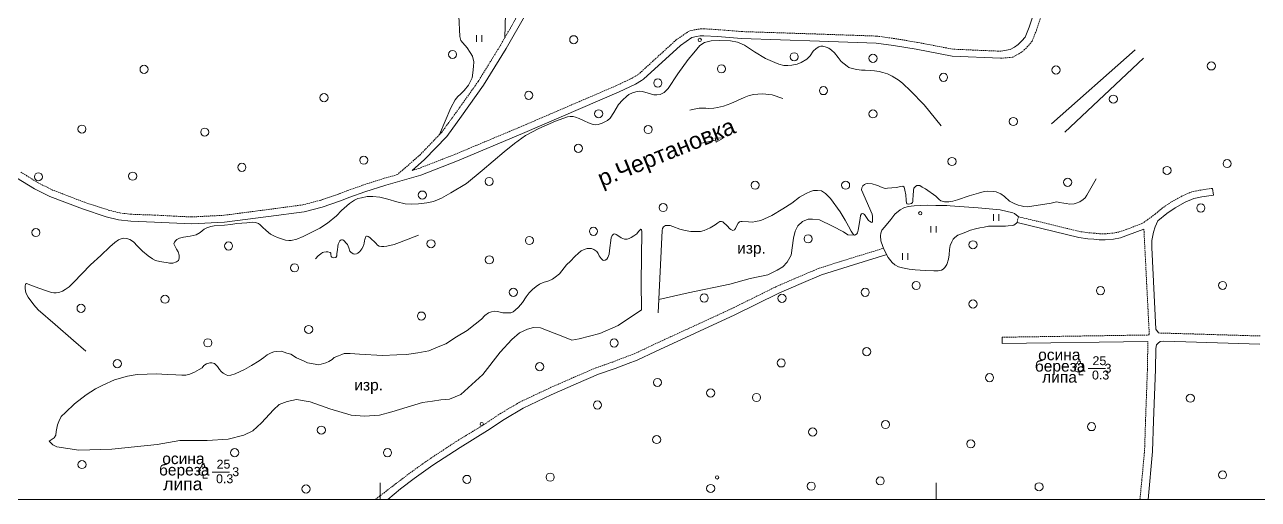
# Model space of a CAD drawing. Extents: x 1000 to 4000, y -5000 to -1000.
# Drawn here: x 3272.1 to 3715.9, y -4000 to -3829.1 of the extents above; entities that cross this region are included whole.
import ezdxf
from ezdxf.enums import TextEntityAlignment as Align

# ---------------------------------------------------------------- set-up
doc = ezdxf.new("R2010")
doc.units = 0
doc.header["$MEASUREMENT"] = 0
doc.linetypes.add('HIDDENX2', pattern=[0.75, 0.5, -0.25])
doc.layers.get('0').update_dxf_attribs({"linetype": 'CONTINUOUS'})
for name, color, linetype in [('1', 7, 'CONTINUOUS'), ('17', 7, 'CONTINUOUS'), ('24', 7, 'CONTINUOUS'), ('34', 7, 'CONTINUOUS'), ('36', 7, 'CONTINUOUS'), ('40', 7, 'CONTINUOUS'), ('42', 7, 'CONTINUOUS')]:
    doc.layers.add(name, color=color, linetype=linetype)
doc.styles.add('ARIAL', font='')
doc.styles.get('ARIAL').set_extended_font_data('Arial Cyr')

msp = doc.modelspace()

# ---------------------------------------------------------------- linework, layer by layer
at = {"color": 253, "linetype": 'Continuous', "lineweight": 0}
for p, q in [((3515.62, -3871.84), (3520.62, -3870.66)), ((3523.41, -3870.01), (3520.45, -3869.9)), ((3520.45, -3869.9), (3520.8, -3871.42)), ((3520.8, -3871.42), (3523.41, -3870.01)), ((3651.39, -3955.13), (3651.39, -3954.05)), ((3651.39, -3955.13), (3652.89, -3955.13)), ((3336.32, -3992.37), (3336.32, -3991.29)), ((3336.32, -3992.37), (3337.82, -3992.37))]:
    msp.add_line(p, q, dxfattribs=at)
for points in [[(3434.59, -3835.28), (3434.59, -3832.94)], [(3436.54, -3832.94), (3436.54, -3835.28)], [(3620.6, -3899.72), (3620.6, -3897.38)], [(3622.55, -3897.38), (3622.55, -3899.72)], [(3598.04, -3904.01), (3598.04, -3901.67)], [(3599.99, -3901.67), (3599.99, -3904.01)], [(3587.87, -3913.76), (3587.87, -3911.42)], [(3589.82, -3911.42), (3589.82, -3913.76)], [(3650.7, -3954.05), (3652.06, -3954.05)], [(3335.64, -3991.29), (3337, -3991.29)]]:
    msp.add_lwpolyline(points, dxfattribs=at)
for centre, radius in [((3469.61, -3834.57), 1.46), ((3514.95, -3834.65), 0.6), ((3426.03, -3839.87), 1.46), ((3548.91, -3840.71), 1.46), ((3577.24, -3841.25), 1.46), ((3698.97, -3844), 1.46), ((3315.06, -3845.24), 1.46), ((3522.74, -3845.04), 1.46), ((3602.63, -3848.09), 1.46), ((3643.08, -3845.48), 1.46), ((3499.85, -3850.16), 1.46), ((3559.43, -3852.88), 1.46), ((3379.8, -3855.42), 1.46), ((3453.43, -3854.59), 1.46), ((3663.7, -3855.94), 1.46), ((3478.58, -3861.21), 1.46), ((3577.24, -3861.27), 1.46), ((3627.74, -3864.01), 1.46), ((3292.71, -3866.74), 1.46), ((3336.89, -3867.82), 1.46), ((3496.38, -3866.9), 1.46), ((3471.29, -3873.66), 1.46), ((3394.09, -3877.94), 1.46), ((3605.67, -3878.4), 1.46), ((3704.62, -3879.15), 1.46), ((3277.06, -3883.89), 1.46), ((3310.95, -3883.67), 1.46), ((3350.25, -3880.51), 1.46), ((3683.03, -3881.61), 1.46), ((3439.19, -3885.57), 1.46), ((3534.85, -3886.94), 1.46), ((3567.4, -3886.94), 1.46), ((3647.28, -3885.89), 1.46), ((3415.14, -3890.48), 1.46), ((3501.78, -3894.97), 1.46), ((3695.18, -3895.12), 1.46), ((3594.24, -3897.03), 0.6), ((3276.15, -3903.98), 1.46), ((3476.7, -3903.53), 1.46), ((3553.92, -3906.23), 1.46), ((3345.45, -3908.81), 1.46), ((3418.28, -3908), 1.46), ((3453.67, -3906.84), 1.46), ((3613.22, -3908.36), 1.46), ((3439.27, -3913.8), 1.46), ((3369.19, -3916.66), 1.46), ((3592.81, -3923.04), 1.46), ((3703, -3923), 1.46), ((3322.61, -3927.98), 1.46), ((3447.89, -3925.47), 1.46), ((3516.52, -3927.51), 1.46), ((3544.51, -3927.64), 1.46), ((3574.46, -3925.47), 1.46), ((3659.09, -3924.87), 1.46), ((3292.4, -3931.23), 1.46), ((3613.24, -3929.7), 1.46), ((3414.82, -3934.03), 1.46), ((3374.27, -3938.85), 1.46), ((3337.99, -3943.67), 1.46), ((3484.13, -3943.74), 1.46), ((3575, -3946.84), 1.46), ((3305.45, -3951.16), 1.46), ((3457.36, -3952.25), 1.46), ((3544.24, -3950.9), 1.46), ((3499.72, -3957.93), 1.46), ((3619.18, -3956.22), 1.46), ((3518.88, -3961.72), 1.46), ((3535.34, -3963.34), 1.46), ((3691.4, -3963.6), 1.46), ((3478.14, -3966.05), 1.46), ((3378.83, -3975.08), 1.46), ((3436.5, -3972.91), 0.6), ((3555.57, -3975.78), 1.46), ((3581.75, -3973.08), 1.46), ((3655.87, -3973.82), 1.46), ((3499.45, -3978.49), 1.46), ((3612.43, -3980.04), 1.46), ((3347.67, -3983.21), 1.46), ((3402.62, -3983.21), 1.46), ((3292.72, -3987.49), 1.46), ((3431.19, -3992.82), 1.46), ((3461.14, -3992.01), 1.46), ((3521.16, -3992.08), 0.6), ((3579.86, -3993.37), 1.46), ((3703, -3991.21), 1.46), ((3373.32, -3996.27), 1.46), ((3518.88, -3996.07), 1.46), ((3555.03, -3995.26), 1.46), ((3636.99, -3995.47), 1.46)]:
    msp.add_circle(centre, radius, dxfattribs=at)
for centre, radius, start, end in [((3650.71, -3953.17), 0.879, 108.3532, 269.3875), ((3650.95, -3951.79), 0.754, 88.1329, 226.6634), ((3651.39, -3950.68), 0.545, 90, 220.5003), ((3651.39, -3950.68), 0.545, 319.4997, 90), ((3651.83, -3951.79), 0.754, 313.3366, 91.8671), ((3652.07, -3953.17), 0.879, 269.6098, 71.6468), ((3335.89, -3989.03), 0.754, 88.1329, 226.6634), ((3336.32, -3987.92), 0.545, 90, 220.5003), ((3336.32, -3987.92), 0.545, 319.4997, 90), ((3336.76, -3989.03), 0.754, 313.3366, 91.8671), ((3335.64, -3990.41), 0.879, 108.3532, 269.3875), ((3337.01, -3990.41), 0.879, 269.6098, 71.6468)]:
    msp.add_arc(centre, radius, start, end, dxfattribs=at)
at = {"layer": '1', "color": 253, "linetype": 'Continuous', "lineweight": 0}
for p, q in [((3400, -4000), (3400, -3994.02)), ((3600, -4000), (3600, -3994.02)), ((3000, -4000), (4000, -4000))]:
    msp.add_line(p, q, dxfattribs=at)
at = {"layer": '24', "color": 253, "linetype": 'HIDDENX2', "lineweight": 0}
for p, q in [((3450.3, -3824.28), (3444.88, -3833.76)), ((3639.11, -3822.11), (3636.08, -3831.1)), ((3444.88, -3833.76), (3443.29, -3836.53)), ((3511.1, -3831.45), (3506.48, -3834.62)), ((3513.31, -3830.95), (3511.1, -3831.45)), ((3514.78, -3830.72), (3513.31, -3830.95)), ((3516.38, -3830.62), (3514.78, -3830.72)), ((3521.54, -3830.95), (3516.38, -3830.62)), ((3530.05, -3831.64), (3521.54, -3830.95)), ((3558.15, -3832.55), (3530.05, -3831.64)), ((3578.56, -3833.26), (3558.15, -3832.55)), ((3584.97, -3834.14), (3578.56, -3833.26)), ((3636.08, -3831.1), (3634.46, -3835.12)), ((3443.29, -3836.53), (3435.24, -3849.6)), ((3506.48, -3834.62), (3493.1, -3846.82)), ((3593.25, -3835.52), (3584.97, -3834.14)), ((3605.97, -3837.97), (3593.25, -3835.52)), ((3623.21, -3838.71), (3605.97, -3837.97)), ((3632.96, -3836.94), (3631.36, -3838.55)), ((3634.46, -3835.12), (3632.96, -3836.94)), ((3627.52, -3840.88), (3623.1, -3841.22)), ((3629.66, -3839.69), (3627.52, -3840.88)), ((3631.36, -3838.55), (3629.66, -3839.69)), ((3492.61, -3847.15), (3490.65, -3848.37)), ((3493.1, -3846.82), (3492.61, -3847.15)), ((3435.24, -3849.6), (3427.29, -3860.77)), ((3484.95, -3851.09), (3450.26, -3866.02)), ((3490.65, -3848.37), (3484.95, -3851.09)), ((3427.29, -3860.77), (3422.15, -3867.82)), ((3421.33, -3868.68), (3414.33, -3876)), ((3422.15, -3867.82), (3421.33, -3868.68)), ((3450.26, -3866.02), (3426.89, -3875.82)), ((3414.33, -3876), (3406.22, -3883.09)), ((3426.89, -3875.82), (3413.86, -3880.92)), ((3276.85, -3886.01), (3270.62, -3882.14)), ((3413.86, -3880.92), (3411.52, -3881.58)), ((3282.16, -3888.67), (3276.85, -3886.01)), ((3393.63, -3886.97), (3388.22, -3888.87)), ((3401.29, -3884.49), (3393.63, -3886.97)), ((3406.22, -3883.09), (3401.29, -3884.49)), ((3293.72, -3893.09), (3282.16, -3888.67)), ((3384.86, -3890.18), (3378.35, -3892.41)), ((3388.22, -3888.87), (3384.86, -3890.18)), ((3688.39, -3890.83), (3684.61, -3892.91)), ((3691.95, -3889.3), (3688.39, -3890.83)), ((3695.15, -3888.66), (3691.95, -3889.3)), ((3699.36, -3888.07), (3695.15, -3888.66)), ((3302.13, -3895.84), (3293.72, -3893.09)), ((3306.32, -3896.92), (3302.13, -3895.84)), ((3359.48, -3895.7), (3343.8, -3897.75)), ((3372.15, -3894.01), (3359.48, -3895.7)), ((3378.35, -3892.41), (3372.15, -3894.01)), ((3681.43, -3895.12), (3678.79, -3897.3)), ((3684.61, -3892.91), (3681.43, -3895.12)), ((3310.49, -3897.4), (3306.32, -3896.92)), ((3318.91, -3897.69), (3310.49, -3897.4)), ((3332.08, -3898.37), (3318.91, -3897.69)), ((3343.8, -3897.75), (3332.08, -3898.37)), ((3629.55, -3898.27), (3629.06, -3900.37)), ((3651.74, -3903.63), (3629.55, -3898.27)), ((3629.55, -3898.27), (3629.55, -3898.27)), ((3676.28, -3899.19), (3673.94, -3900.75)), ((3678.79, -3897.3), (3676.28, -3899.19)), ((3654.71, -3904.05), (3651.74, -3903.63)), ((3656.94, -3904.21), (3654.71, -3904.05)), ((3658.74, -3904.43), (3656.94, -3904.21)), ((3660.66, -3904.43), (3658.74, -3904.43)), ((3663.49, -3904.19), (3660.66, -3904.43)), ((3665.74, -3903.79), (3663.49, -3904.19)), ((3668.45, -3902.82), (3665.74, -3903.79)), ((3673.94, -3900.75), (3668.45, -3902.82)), ((3674.7, -3902.77), (3676.64, -3940.84)), ((3557.85, -3916.83), (3569.45, -3913.18)), ((3569.45, -3913.18), (3581.05, -3909.62)), ((3550.38, -3919.98), (3557.85, -3916.83)), ((3542.32, -3923.49), (3550.38, -3919.98)), ((3526.46, -3931.35), (3542.32, -3923.49)), ((3498, -3944.47), (3526.46, -3931.35)), ((3679.99, -3940.12), (3689.85, -3940.4)), ((3689.85, -3940.4), (3716.5, -3941.2)), ((3491.4, -3947.64), (3498, -3944.47)), ((3623.71, -3941.65), (3676.64, -3940.84)), ((3675.97, -3953.18), (3676.12, -3943.15)), ((3483.64, -3950.57), (3488.27, -3948.77)), ((3488.27, -3948.77), (3491.4, -3947.64)), ((3469.48, -3956.15), (3477.67, -3952.65)), ((3477.67, -3952.65), (3483.64, -3950.57)), ((3675.28, -3971.69), (3675.97, -3953.18)), ((3460.41, -3960.17), (3469.48, -3956.15)), ((3450.23, -3965), (3460.41, -3960.17)), ((3443.24, -3969.1), (3450.23, -3965)), ((3437.29, -3973.11), (3443.24, -3969.1)), ((3427.37, -3979.16), (3437.29, -3973.11)), ((3674.94, -3982.55), (3675.28, -3971.69)), ((3417.5, -3985.66), (3427.37, -3979.16)), ((3673.29, -4000), (3674.94, -3982.55)), ((3410.73, -3990.49), (3417.5, -3985.66)), ((3398.27, -4000), (3410.73, -3990.49))]:
    msp.add_line(p, q, dxfattribs=at)
at = {"layer": '24', "color": 253, "linetype": 'Continuous', "lineweight": 0}
for p, q in [((3636.28, -3821.47), (3633.38, -3830.1)), ((3452.4, -3825.34), (3445.31, -3837.74)), ((3512.12, -3833.8), (3508.05, -3836.59)), ((3513.78, -3833.43), (3512.12, -3833.8)), ((3515.06, -3833.22), (3513.78, -3833.43)), ((3516.37, -3833.14), (3515.06, -3833.22)), ((3521.36, -3833.46), (3516.37, -3833.14)), ((3529.91, -3834.15), (3521.36, -3833.46)), ((3631.95, -3833.62), (3630.82, -3835)), ((3633.38, -3830.1), (3631.95, -3833.62)), ((3445.31, -3837.74), (3437.21, -3850.9)), ((3508.05, -3836.59), (3494.66, -3848.8)), ((3558.06, -3835.07), (3529.91, -3834.15)), ((3578.35, -3835.77), (3558.06, -3835.07)), ((3584.6, -3836.63), (3578.35, -3835.77)), ((3592.81, -3838), (3584.6, -3836.63)), ((3605.68, -3840.47), (3592.81, -3838)), ((3626.61, -3838.09), (3623.21, -3838.71)), ((3628.15, -3837.23), (3626.61, -3838.09)), ((3629.52, -3836.32), (3628.15, -3837.23)), ((3630.82, -3835), (3629.52, -3836.32)), ((3623.1, -3841.22), (3605.68, -3840.47)), ((3437.21, -3850.9), (3429.2, -3862.14)), ((3491.86, -3850.58), (3485.99, -3853.38)), ((3493.97, -3849.26), (3491.86, -3850.58)), ((3494.66, -3848.8), (3493.97, -3849.26)), ((3485.99, -3853.38), (3451.24, -3868.34)), ((3429.2, -3862.14), (3423.96, -3869.34)), ((3423.96, -3869.34), (3415.95, -3877.71)), ((3451.24, -3868.34), (3427.83, -3878.16)), ((3415.95, -3877.71), (3411.52, -3881.58)), ((3427.83, -3878.16), (3414.66, -3883.3)), ((3275.62, -3888.2), (3269.19, -3884.22)), ((3402.02, -3886.9), (3394.44, -3889.36)), ((3414.66, -3883.3), (3402.02, -3886.9)), ((3281.15, -3890.98), (3275.62, -3888.2)), ((3292.88, -3895.46), (3281.15, -3890.98)), ((3389.09, -3891.23), (3385.73, -3892.55)), ((3394.44, -3889.36), (3389.09, -3891.23)), ((3695.57, -3891.13), (3692.7, -3891.7)), ((3699.71, -3890.55), (3695.57, -3891.13)), ((3699.36, -3888.07), (3699.71, -3890.55)), ((3301.42, -3898.26), (3292.88, -3895.46)), ((3379.07, -3894.82), (3372.63, -3896.48)), ((3385.73, -3892.55), (3379.07, -3894.82)), ((3685.93, -3895.05), (3682.95, -3897.12)), ((3689.49, -3893.09), (3685.93, -3895.05)), ((3692.7, -3891.7), (3689.49, -3893.09)), ((3305.86, -3899.4), (3301.42, -3898.26)), ((3310.3, -3899.91), (3305.86, -3899.4)), ((3318.8, -3900.2), (3310.3, -3899.91)), ((3332.08, -3900.89), (3318.8, -3900.2)), ((3344.03, -3900.26), (3332.08, -3900.89)), ((3359.81, -3898.2), (3344.03, -3900.26)), ((3372.63, -3896.48), (3359.81, -3898.2)), ((3651.34, -3905.75), (3629.06, -3900.37)), ((3679.73, -3899.77), (3678.81, -3901.95)), ((3682.95, -3897.12), (3679.73, -3899.77)), ((3669.19, -3904.85), (3666.29, -3905.88)), ((3674.7, -3902.77), (3669.19, -3904.85)), ((3678.12, -3903.8), (3677.55, -3906.79)), ((3678.81, -3901.95), (3678.12, -3903.8)), ((3654.56, -3906.2), (3651.34, -3905.75)), ((3656.74, -3906.4), (3654.56, -3906.2)), ((3658.56, -3906.59), (3656.74, -3906.4)), ((3660.75, -3906.59), (3658.56, -3906.59)), ((3663.78, -3906.33), (3660.75, -3906.59)), ((3666.29, -3905.88), (3663.78, -3906.33)), ((3677.55, -3906.79), (3677.55, -3909.33)), ((3677.55, -3909.33), (3679.04, -3938.7)), ((3570.19, -3915.57), (3582.18, -3911.89)), ((3582.17, -3911.88), (3581.05, -3909.62)), ((3582.18, -3911.89), (3582.17, -3911.88)), ((3558.71, -3919.18), (3570.19, -3915.57)), ((3543.37, -3925.76), (3551.37, -3922.28)), ((3551.37, -3922.28), (3558.71, -3919.18)), ((3527.54, -3933.6), (3543.37, -3925.76)), ((3499.07, -3946.73), (3527.54, -3933.6)), ((3679.04, -3938.7), (3679.99, -3940.12)), ((3623.71, -3941.65), (3623.75, -3943.96)), ((3623.75, -3943.96), (3676.12, -3943.15)), ((3678.97, -3945.7), (3679.2, -3944.44)), ((3679.2, -3944.44), (3679.78, -3943.75)), ((3679.78, -3943.75), (3680.58, -3943.17)), ((3680.58, -3943.17), (3681.61, -3943.06)), ((3681.61, -3943.06), (3689.76, -3943.29)), ((3689.76, -3943.29), (3716.39, -3944.09)), ((3492.37, -3949.95), (3499.07, -3946.73)), ((3678.86, -3953.26), (3678.97, -3945.7)), ((3478.57, -3954.98), (3484.5, -3952.92)), ((3484.5, -3952.92), (3489.14, -3951.11)), ((3489.14, -3951.11), (3492.37, -3949.95)), ((3678.17, -3971.79), (3678.86, -3953.26)), ((3470.48, -3958.45), (3478.57, -3954.98)), ((3451.4, -3967.22), (3461.46, -3962.44)), ((3461.46, -3962.44), (3470.48, -3958.45)), ((3438.64, -3975.21), (3444.57, -3971.22)), ((3444.57, -3971.22), (3451.4, -3967.22)), ((3428.71, -3981.28), (3438.64, -3975.21)), ((3677.82, -3982.73), (3678.17, -3971.79)), ((3418.92, -3987.73), (3428.71, -3981.28)), ((3676.2, -4000), (3677.82, -3982.73)), ((3412.21, -3992.5), (3418.92, -3987.73)), ((3407.31, -3996.24), (3412.21, -3992.5)), ((3402.71, -4000), (3407.31, -3996.24))]:
    msp.add_line(p, q, dxfattribs=at)
at = {"layer": '36', "color": 253, "linetype": 'Continuous', "lineweight": 0}
for p, q in [((3512.85, -3839.26), (3514.98, -3836.66)), ((3514.98, -3836.66), (3516.66, -3835.6)), ((3516.66, -3835.6), (3519, -3834.95)), ((3519, -3834.95), (3522.11, -3834.84)), ((3522.11, -3834.84), (3526.03, -3834.95)), ((3526.03, -3834.95), (3528.47, -3835.39)), ((3528.47, -3835.39), (3530.98, -3836.58)), ((3530.98, -3836.58), (3534.59, -3838.92)), ((3555.78, -3838.74), (3556.86, -3837.72)), ((3556.86, -3837.72), (3557.78, -3837.08)), ((3557.78, -3837.08), (3558.47, -3836.91)), ((3558.47, -3836.91), (3559.16, -3836.91)), ((3559.16, -3836.91), (3560.43, -3837.2)), ((3560.43, -3837.2), (3561.42, -3837.6)), ((3561.42, -3837.6), (3562.34, -3838.3)), ((3562.34, -3838.3), (3563.44, -3839.34)), ((3641.52, -3864.84), (3671.56, -3838.2)), ((3507.07, -3846.79), (3510.77, -3841.64)), ((3510.77, -3841.64), (3512.85, -3839.26)), ((3534.59, -3838.92), (3538.63, -3841.29)), ((3538.63, -3841.29), (3541.92, -3842.74)), ((3541.92, -3842.74), (3543.42, -3843.32)), ((3551.39, -3842.8), (3553.41, -3841.58)), ((3553.41, -3841.58), (3554.62, -3840.37)), ((3554.62, -3840.37), (3555.78, -3838.74)), ((3563.44, -3839.34), (3564.71, -3840.96)), ((3564.71, -3840.96), (3565.85, -3842.39)), ((3565.85, -3842.39), (3566.83, -3843.26)), ((3674.51, -3841.16), (3646.2, -3867.79)), ((3503.55, -3852.18), (3507.07, -3846.79)), ((3543.42, -3843.32), (3545.21, -3843.84)), ((3545.21, -3843.84), (3546.66, -3843.9)), ((3546.66, -3843.9), (3548.04, -3843.73)), ((3548.04, -3843.73), (3550, -3843.38)), ((3550, -3843.38), (3551.39, -3842.8)), ((3566.83, -3843.26), (3567.98, -3844.07)), ((3567.98, -3844.07), (3568.62, -3844.53)), ((3568.62, -3844.53), (3569.77, -3844.88)), ((3569.77, -3844.88), (3571.39, -3845.23)), ((3571.39, -3845.23), (3573.06, -3845.52)), ((3573.06, -3845.52), (3574.45, -3845.52)), ((3574.45, -3845.52), (3576.53, -3845.63)), ((3576.53, -3845.63), (3577.8, -3845.75)), ((3577.8, -3845.75), (3579.53, -3846.04)), ((3579.53, -3846.04), (3580.74, -3846.33)), ((3580.74, -3846.33), (3582.42, -3846.79)), ((3582.42, -3846.79), (3584.15, -3847.72)), ((3584.15, -3847.72), (3586.69, -3849.22)), ((3586.69, -3849.22), (3587.94, -3850.31)), ((3587.94, -3850.31), (3590.71, -3852.92)), ((3487.12, -3856.38), (3488.68, -3854.87)), ((3488.68, -3854.87), (3489.48, -3854.29)), ((3489.48, -3854.29), (3490.75, -3853.71)), ((3490.75, -3853.71), (3491.91, -3853.36)), ((3491.91, -3853.36), (3493.18, -3853.13)), ((3493.18, -3853.13), (3494.39, -3853.25)), ((3494.39, -3853.25), (3496.36, -3853.77)), ((3496.36, -3853.77), (3498.38, -3854.35)), ((3498.38, -3854.35), (3499.47, -3854.41)), ((3499.47, -3854.41), (3500.74, -3854.29)), ((3500.74, -3854.29), (3502.19, -3853.54)), ((3502.19, -3853.54), (3503.55, -3852.18)), ((3526.12, -3857.52), (3530.97, -3855.32)), ((3530.97, -3855.32), (3532.7, -3854.63)), ((3532.7, -3854.63), (3534.38, -3854.28)), ((3534.38, -3854.28), (3535.82, -3854.16)), ((3535.82, -3854.16), (3537.49, -3853.99)), ((3537.49, -3853.99), (3541.02, -3854.45)), ((3541.02, -3854.45), (3544.77, -3855.78)), ((3590.71, -3852.92), (3595.62, -3857.95)), ((3484.06, -3860.78), (3485.73, -3857.88)), ((3485.73, -3857.88), (3487.12, -3856.38)), ((3511.39, -3859.9), (3513.99, -3859.38)), ((3513.99, -3859.38), (3514.74, -3859.26)), ((3514.74, -3859.26), (3516.13, -3859.26)), ((3516.13, -3859.26), (3517.11, -3859.26)), ((3517.11, -3859.26), (3517.92, -3859.32)), ((3517.92, -3859.32), (3520, -3859.26)), ((3520, -3859.26), (3521.27, -3858.91)), ((3521.27, -3858.91), (3523.46, -3858.45)), ((3523.46, -3858.45), (3526.12, -3857.52)), ((3595.62, -3857.95), (3601.82, -3865.59)), ((3457.07, -3866.55), (3463.02, -3863.89)), ((3463.02, -3863.89), (3467.41, -3862.38)), ((3467.41, -3862.38), (3468.28, -3862.15)), ((3468.28, -3862.15), (3469.37, -3862.21)), ((3469.37, -3862.21), (3469.37, -3862.21)), ((3469.37, -3862.21), (3470.3, -3862.44)), ((3470.3, -3862.44), (3471.53, -3862.98)), ((3471.53, -3862.98), (3473.38, -3863.79)), ((3473.38, -3863.79), (3474.93, -3864.49)), ((3474.93, -3864.49), (3476.55, -3865.06)), ((3478.34, -3865.12), (3479.84, -3864.66)), ((3479.84, -3864.66), (3481.75, -3863.67)), ((3481.75, -3863.67), (3482.67, -3862.8)), ((3482.67, -3862.8), (3484.06, -3860.78)), ((3448.36, -3871.94), (3452.28, -3869.04)), ((3452.28, -3869.04), (3457.07, -3866.55)), ((3476.55, -3865.06), (3477.47, -3865.18)), ((3477.47, -3865.18), (3478.34, -3865.12)), ((3444.61, -3874.94), (3448.36, -3871.94)), ((3436.7, -3881.66), (3444.61, -3874.94)), ((3431.04, -3886.29), (3436.7, -3881.66)), ((3425.38, -3889.71), (3431.04, -3886.29)), ((3574.19, -3886.68), (3573.56, -3887.2)), ((3574.71, -3886.39), (3574.19, -3886.68)), ((3575.35, -3886.34), (3574.71, -3886.39)), ((3576.96, -3886.45), (3575.35, -3886.34)), ((3578.52, -3886.86), (3576.96, -3886.45)), ((3579.27, -3887.14), (3578.52, -3886.86)), ((3579.96, -3887.55), (3579.27, -3887.14)), ((3593.05, -3887.04), (3592.53, -3887.44)), ((3594.08, -3887.09), (3593.05, -3887.04)), ((3594.89, -3887.61), (3594.08, -3887.09)), ((3657.57, -3884.65), (3654.23, -3890.55)), ((3392.01, -3891.73), (3393.22, -3891.44)), ((3393.22, -3891.44), (3395.36, -3891.03)), ((3395.36, -3891.03), (3397.38, -3891.03)), ((3397.38, -3891.03), (3399.86, -3891.27)), ((3399.86, -3891.27), (3402.8, -3891.9)), ((3419.14, -3892.77), (3422.03, -3891.55)), ((3422.03, -3891.55), (3425.38, -3889.71)), ((3550.79, -3891.26), (3548.08, -3893.4)), ((3553.16, -3889.87), (3550.79, -3891.26)), ((3554.77, -3889.24), (3553.16, -3889.87)), ((3555.81, -3888.89), (3554.77, -3889.24)), ((3557.25, -3888.83), (3555.81, -3888.89)), ((3558.75, -3889.01), (3557.25, -3888.83)), ((3560.19, -3889.87), (3558.75, -3889.01)), ((3561.92, -3891.72), (3560.19, -3889.87)), ((3573.27, -3887.84), (3573.15, -3888.59)), ((3573.15, -3888.59), (3573.61, -3889.69)), ((3573.56, -3887.2), (3573.27, -3887.84)), ((3573.61, -3889.69), (3576.5, -3896.29)), ((3581.69, -3888.07), (3579.96, -3887.55)), ((3582.44, -3887.95), (3581.69, -3888.07)), ((3584, -3887.9), (3582.44, -3887.95)), ((3585.67, -3887.78), (3584, -3887.9)), ((3587.17, -3887.43), (3585.67, -3887.78)), ((3587.97, -3887.33), (3587.17, -3887.43)), ((3588.49, -3887.67), (3587.97, -3887.33)), ((3588.66, -3888.72), (3588.49, -3887.67)), ((3589.01, -3890.39), (3588.66, -3888.72)), ((3589.18, -3892.36), (3589.01, -3890.39)), ((3591.72, -3890.62), (3591.6, -3892.13)), ((3591.78, -3888.89), (3591.72, -3890.62)), ((3591.89, -3888.02), (3591.78, -3888.89)), ((3592.53, -3887.44), (3591.89, -3888.02)), ((3596.16, -3888.25), (3594.89, -3887.61)), ((3599.8, -3890.86), (3596.16, -3888.25)), ((3600.55, -3891.55), (3599.8, -3890.86)), ((3601.01, -3892.13), (3600.55, -3891.55)), ((3611.87, -3890.79), (3607.6, -3892.24)), ((3615.16, -3889.75), (3611.87, -3890.79)), ((3617.29, -3889.23), (3615.16, -3889.75)), ((3618.62, -3889.12), (3617.29, -3889.23)), ((3620.64, -3889.17), (3618.62, -3889.12)), ((3621.56, -3889.29), (3620.64, -3889.17)), ((3623.23, -3890.04), (3621.56, -3889.29)), ((3624.5, -3891.03), (3623.23, -3890.04)), ((3626.41, -3892.7), (3624.5, -3891.03)), ((3653.54, -3891.48), (3652.84, -3892.12)), ((3654.23, -3890.55), (3653.54, -3891.48)), ((3384.23, -3897.95), (3386.12, -3896.01)), ((3386.12, -3896.01), (3389.01, -3893.47)), ((3389.01, -3893.47), (3390.74, -3892.37)), ((3390.74, -3892.37), (3392.01, -3891.73)), ((3402.8, -3891.9), (3405.98, -3892.95)), ((3405.98, -3892.95), (3408.98, -3893.58)), ((3408.98, -3893.58), (3411.23, -3893.81)), ((3411.23, -3893.81), (3413.78, -3893.64)), ((3413.78, -3893.64), (3416.72, -3893.29)), ((3416.72, -3893.29), (3419.14, -3892.77)), ((3544.85, -3895.49), (3540.84, -3897.84)), ((3548.08, -3893.4), (3544.85, -3895.49)), ((3565.44, -3896.47), (3561.92, -3891.72)), ((3589.35, -3893.34), (3589.18, -3892.36)), ((3589.47, -3893.58), (3589.35, -3893.34)), ((3589.64, -3893.69), (3589.47, -3893.58)), ((3590.05, -3893.81), (3589.64, -3893.69)), ((3590.68, -3893.63), (3590.05, -3893.81)), ((3591.08, -3893.46), (3590.68, -3893.63)), ((3591.43, -3893.17), (3591.08, -3893.46)), ((3591.08, -3893.46), (3591.08, -3893.46)), ((3591.55, -3892.76), (3591.43, -3893.17)), ((3591.6, -3892.13), (3591.55, -3892.76)), ((3601.64, -3892.59), (3601.01, -3892.13)), ((3603.03, -3892.88), (3601.64, -3892.59)), ((3604.58, -3892.94), (3603.03, -3892.88)), ((3605.93, -3892.7), (3604.58, -3892.94)), ((3607.6, -3892.24), (3605.93, -3892.7)), ((3628.02, -3893.51), (3626.41, -3892.7)), ((3629.46, -3894.09), (3628.02, -3893.51)), ((3630.5, -3894.38), (3629.46, -3894.09)), ((3631.48, -3894.61), (3630.5, -3894.38)), ((3632.98, -3894.67), (3631.48, -3894.61)), ((3634.43, -3894.5), (3632.98, -3894.67)), ((3641.35, -3893.34), (3634.43, -3894.5)), ((3642.73, -3892.99), (3641.35, -3893.34)), ((3643.42, -3892.93), (3642.73, -3892.99)), ((3644.31, -3893.1), (3643.42, -3892.93)), ((3645.86, -3893.39), (3644.31, -3893.1)), ((3646.79, -3893.56), (3645.86, -3893.39)), ((3648.11, -3893.74), (3646.79, -3893.56)), ((3649.61, -3893.68), (3648.11, -3893.74)), ((3650.36, -3893.45), (3649.61, -3893.68)), ((3651.63, -3892.93), (3650.36, -3893.45)), ((3652.84, -3892.12), (3651.63, -3892.93)), ((3348.47, -3900.73), (3352.05, -3900.44)), ((3352.05, -3900.44), (3354.19, -3900.21)), ((3354.19, -3900.21), (3355.11, -3900.32)), ((3355.11, -3900.32), (3356.26, -3900.73)), ((3381.05, -3900.55), (3384.23, -3897.95)), ((3521.46, -3900.45), (3520.44, -3901.2)), ((3522.21, -3900.04), (3521.46, -3900.45)), ((3522.73, -3899.98), (3522.21, -3900.04)), ((3523.25, -3900.16), (3522.73, -3899.98)), ((3524.92, -3901.72), (3523.25, -3900.16)), ((3529.19, -3900.16), (3528.79, -3900.62)), ((3529.77, -3899.98), (3529.19, -3900.16)), ((3530.23, -3899.98), (3529.77, -3899.98)), ((3532.42, -3900.1), (3530.23, -3899.98)), ((3533.86, -3900.21), (3532.42, -3900.1)), ((3535.02, -3900.04), (3533.86, -3900.21)), ((3536.86, -3899.58), (3535.02, -3900.04)), ((3540.84, -3897.84), (3536.86, -3899.58)), ((3567.21, -3899.47), (3565.44, -3896.47)), ((3568.48, -3901.73), (3567.21, -3899.47)), ((3572.64, -3898.95), (3571.89, -3903.12)), ((3572.81, -3897.85), (3572.64, -3898.95)), ((3573.15, -3897.21), (3572.81, -3897.85)), ((3573.44, -3897.1), (3573.15, -3897.21)), ((3573.85, -3897.21), (3573.44, -3897.1)), ((3574.14, -3897.5), (3573.85, -3897.21)), ((3574.88, -3898.54), (3574.14, -3897.5)), ((3575.63, -3899.59), (3574.88, -3898.54)), ((3576.04, -3899.88), (3575.63, -3899.59)), ((3576.56, -3900.22), (3576.04, -3899.88)), ((3576.5, -3896.29), (3576.96, -3897.33)), ((3576.85, -3900.34), (3576.56, -3900.22)), ((3577.08, -3900.28), (3576.85, -3900.34)), ((3576.96, -3897.33), (3577.13, -3898.2)), ((3577.13, -3900.05), (3577.08, -3900.28)), ((3577.13, -3898.2), (3577.13, -3899.53)), ((3577.13, -3899.53), (3577.13, -3900.05)), ((3331.69, -3905.23), (3333.82, -3904.82)), ((3333.82, -3904.82), (3335.21, -3903.96)), ((3335.21, -3903.96), (3335.96, -3903.32)), ((3335.96, -3903.32), (3336.71, -3902.74)), ((3336.71, -3902.74), (3337.69, -3902.28)), ((3337.69, -3902.28), (3339.06, -3901.83)), ((3339.06, -3901.83), (3340.27, -3901.54)), ((3340.27, -3901.54), (3344.02, -3901.37)), ((3344.02, -3901.37), (3346.33, -3901.13)), ((3346.33, -3901.13), (3348.47, -3900.73)), ((3356.26, -3900.73), (3356.84, -3901.25)), ((3356.84, -3901.25), (3357.65, -3902)), ((3357.65, -3902), (3359.04, -3903.28)), ((3359.04, -3903.28), (3360.56, -3904.55)), ((3360.56, -3904.55), (3361.94, -3905.24)), ((3372.34, -3905.42), (3378.34, -3902.41)), ((3378.34, -3902.41), (3381.05, -3900.55)), ((3408.46, -3906.93), (3413.75, -3904.89)), ((3483.95, -3904.51), (3483.43, -3905.03)), ((3484.36, -3904.39), (3483.95, -3904.51)), ((3484.93, -3904.68), (3484.36, -3904.39)), ((3485.51, -3905.03), (3484.93, -3904.68)), ((3492.32, -3904.39), (3491.28, -3905.2)), ((3492.89, -3903.64), (3492.32, -3904.39)), ((3493.41, -3903.12), (3492.89, -3903.64)), ((3493.76, -3902.77), (3493.41, -3903.12)), ((3493.99, -3902.89), (3493.76, -3902.77)), ((3493.87, -3921.78), (3494.16, -3903.75)), ((3494.16, -3903.75), (3493.99, -3902.89)), ((3501.41, -3903.19), (3500.02, -3932.91)), ((3501.58, -3902.53), (3501.41, -3903.19)), ((3501.93, -3901.89), (3501.58, -3902.53)), ((3502.56, -3901.48), (3501.93, -3901.89)), ((3503.08, -3901.43), (3502.56, -3901.48)), ((3504.35, -3901.48), (3503.08, -3901.43)), ((3505.27, -3901.83), (3504.35, -3901.48)), ((3507.81, -3902.76), (3505.27, -3901.83)), ((3509.66, -3903.28), (3507.81, -3902.76)), ((3511.73, -3903.62), (3509.66, -3903.28)), ((3513.52, -3903.62), (3511.73, -3903.62)), ((3515.25, -3903.62), (3513.52, -3903.62)), ((3516.58, -3903.22), (3515.25, -3903.62)), ((3518.71, -3902.29), (3516.58, -3903.22)), ((3520.44, -3901.2), (3518.71, -3902.29)), ((3525.62, -3902.53), (3524.92, -3901.72)), ((3526.08, -3902.88), (3525.62, -3902.53)), ((3526.83, -3903.22), (3526.08, -3902.88)), ((3527.4, -3903.05), (3526.83, -3903.22)), ((3527.81, -3902.53), (3527.4, -3903.05)), ((3528.33, -3901.43), (3527.81, -3902.53)), ((3528.79, -3900.62), (3528.33, -3901.43)), ((3569.4, -3903.46), (3568.48, -3901.73)), ((3569.87, -3904.22), (3569.4, -3903.46)), ((3570.21, -3904.68), (3569.87, -3904.22)), ((3570.62, -3904.97), (3570.21, -3904.68)), ((3571.02, -3904.79), (3570.62, -3904.97)), ((3571.48, -3904.45), (3571.02, -3904.79)), ((3571.65, -3904.04), (3571.48, -3904.45)), ((3571.89, -3903.12), (3571.65, -3904.04)), ((3299.56, -3912.18), (3302.74, -3909.17)), ((3302.74, -3909.17), (3304.59, -3907.55)), ((3304.59, -3907.55), (3305.91, -3906.62)), ((3305.91, -3906.62), (3306.84, -3906.22)), ((3306.84, -3906.22), (3307.76, -3906.05)), ((3307.76, -3906.05), (3308.86, -3906.1)), ((3308.86, -3906.1), (3309.95, -3906.45)), ((3309.95, -3906.45), (3311.28, -3907.26)), ((3311.28, -3907.26), (3312.73, -3908.83)), ((3312.73, -3908.83), (3314.54, -3910.68)), ((3325.8, -3908.01), (3326.03, -3907.49)), ((3326.26, -3909.05), (3325.8, -3908.01)), ((3326.03, -3907.49), (3326.43, -3906.85)), ((3326.72, -3909.98), (3326.26, -3909.05)), ((3326.43, -3906.85), (3326.89, -3906.45)), ((3326.89, -3906.45), (3327.82, -3906.04)), ((3327.82, -3906.04), (3329.2, -3905.58)), ((3329.2, -3905.58), (3331.69, -3905.23)), ((3361.94, -3905.24), (3363.1, -3905.77)), ((3363.1, -3905.77), (3364.19, -3906.11)), ((3364.19, -3906.11), (3365.98, -3906.75)), ((3365.98, -3906.75), (3367.08, -3906.81)), ((3367.08, -3906.81), (3367.95, -3906.87)), ((3367.95, -3906.87), (3370.03, -3906.4)), ((3370.03, -3906.4), (3372.34, -3905.42)), ((3384.61, -3910.17), (3384.72, -3909.01)), ((3384.72, -3909.01), (3384.89, -3908.14)), ((3384.89, -3908.14), (3385.24, -3907.39)), ((3385.24, -3907.39), (3385.47, -3906.93)), ((3385.47, -3906.93), (3385.7, -3906.75)), ((3385.7, -3906.75), (3386.05, -3906.64)), ((3386.05, -3906.64), (3386.4, -3906.58)), ((3386.4, -3906.58), (3386.8, -3906.75)), ((3386.8, -3906.75), (3387.2, -3907.04)), ((3387.2, -3907.04), (3387.67, -3907.62)), ((3387.67, -3907.62), (3388.19, -3908.32)), ((3388.19, -3908.32), (3388.71, -3909.42)), ((3393.38, -3909.88), (3393.96, -3908.78)), ((3393.96, -3908.78), (3394.25, -3907.85)), ((3394.25, -3907.85), (3394.36, -3906.99)), ((3394.36, -3906.99), (3394.42, -3906.47)), ((3394.42, -3906.47), (3394.6, -3906.12)), ((3394.6, -3906.12), (3394.71, -3905.6)), ((3394.71, -3905.6), (3394.89, -3905.36)), ((3394.89, -3905.36), (3395.06, -3905.25)), ((3395.06, -3905.25), (3395.29, -3905.25)), ((3395.29, -3905.25), (3395.64, -3905.42)), ((3395.64, -3905.42), (3396.21, -3905.77)), ((3396.21, -3905.77), (3397.02, -3906.47)), ((3397.02, -3906.47), (3397.77, -3907.22)), ((3397.77, -3907.22), (3398.41, -3907.8)), ((3398.41, -3907.8), (3399.04, -3908.55)), ((3399.04, -3908.55), (3399.62, -3908.84)), ((3399.62, -3908.84), (3400.49, -3909.01)), ((3400.49, -3909.01), (3401.3, -3909.01)), ((3401.3, -3909.01), (3402.33, -3908.9)), ((3402.33, -3908.9), (3404.99, -3908.26)), ((3404.99, -3908.26), (3406.95, -3907.56)), ((3406.95, -3907.56), (3408.46, -3906.93)), ((3483.03, -3905.83), (3482.52, -3910.4)), ((3483.43, -3905.03), (3483.03, -3905.83)), ((3486.72, -3905.84), (3485.51, -3905.03)), ((3487.93, -3906.36), (3486.72, -3905.84)), ((3488.85, -3906.36), (3487.93, -3906.36)), ((3489.55, -3906.13), (3488.85, -3906.36)), ((3490.3, -3905.72), (3489.55, -3906.13)), ((3491.28, -3905.2), (3490.3, -3905.72)), ((3295.81, -3915.55), (3299.56, -3912.18)), ((3314.54, -3910.68), (3316.56, -3912.41)), ((3316.56, -3912.41), (3318.12, -3913.4)), ((3318.12, -3913.4), (3319.22, -3913.98)), ((3327.36, -3910.91), (3326.72, -3909.98)), ((3327.7, -3912.12), (3327.36, -3910.91)), ((3327.41, -3914.03), (3327.7, -3913.16)), ((3327.7, -3913.16), (3327.7, -3912.12)), ((3376.75, -3913.41), (3377.73, -3912.37)), ((3377.73, -3912.37), (3378.66, -3911.62)), ((3378.66, -3911.62), (3379.24, -3911.21)), ((3379.24, -3911.21), (3379.76, -3910.98)), ((3379.76, -3910.98), (3380.51, -3910.92)), ((3380.51, -3910.92), (3381.14, -3910.92)), ((3381.14, -3910.92), (3381.95, -3911.15)), ((3381.95, -3911.15), (3382.24, -3911.44)), ((3382.24, -3911.44), (3382.24, -3911.91)), ((3382.24, -3911.91), (3382.35, -3912.6)), ((3382.35, -3912.6), (3382.58, -3912.89)), ((3382.58, -3912.89), (3382.82, -3913.01)), ((3382.82, -3913.01), (3383.28, -3913.12)), ((3383.28, -3913.12), (3384.03, -3913.01)), ((3384.03, -3913.01), (3384.38, -3912.31)), ((3384.38, -3912.31), (3384.43, -3911.5)), ((3384.43, -3911.5), (3384.61, -3910.17)), ((3388.71, -3909.42), (3389.11, -3910.63)), ((3389.11, -3910.63), (3389.46, -3911.04)), ((3389.46, -3911.04), (3390.26, -3911.68)), ((3390.26, -3911.68), (3390.9, -3911.79)), ((3390.9, -3911.79), (3391.48, -3911.68)), ((3391.48, -3911.68), (3391.94, -3911.39)), ((3391.94, -3911.39), (3392.69, -3910.81)), ((3392.69, -3910.81), (3393.38, -3909.88)), ((3470.06, -3912.6), (3468.44, -3914.27)), ((3471.27, -3911.44), (3470.06, -3912.6)), ((3472.31, -3910.51), (3471.27, -3911.44)), ((3473.69, -3909.99), (3472.31, -3910.51)), ((3474.5, -3909.76), (3473.69, -3909.99)), ((3475.13, -3909.7), (3474.5, -3909.76)), ((3476, -3909.76), (3475.13, -3909.7)), ((3476.81, -3910.11), (3476, -3909.76)), ((3477.96, -3910.74), (3476.81, -3910.11)), ((3478.42, -3911.55), (3477.96, -3910.74)), ((3478.77, -3912.31), (3478.42, -3911.55)), ((3479.52, -3913.35), (3478.77, -3912.31)), ((3480.04, -3913.93), (3479.52, -3913.35)), ((3481.53, -3913.58), (3480.96, -3913.93)), ((3481.88, -3912.94), (3481.53, -3913.58)), ((3482.34, -3911.73), (3481.88, -3912.94)), ((3482.52, -3910.4), (3482.34, -3911.73)), ((3289.7, -3921.9), (3295.81, -3915.55)), ((3319.22, -3913.98), (3320.72, -3914.38)), ((3320.72, -3914.38), (3322.16, -3914.61)), ((3322.16, -3914.61), (3323.2, -3914.79)), ((3323.2, -3914.79), (3324.24, -3914.96)), ((3324.24, -3914.96), (3325.39, -3914.96)), ((3325.39, -3914.96), (3326.78, -3914.5)), ((3326.78, -3914.5), (3327.41, -3914.03)), ((3465.28, -3917.73), (3464.53, -3918.89)), ((3466.95, -3915.65), (3465.28, -3917.73)), ((3468.44, -3914.27), (3466.95, -3915.65)), ((3480.44, -3914.04), (3480.04, -3913.93)), ((3480.96, -3913.93), (3480.44, -3914.04)), ((3272.24, -3923.26), (3272.37, -3922.57)), ((3272.37, -3922.57), (3272.73, -3922.36)), ((3272.73, -3922.36), (3275.9, -3923.46)), ((3288.14, -3923.46), (3289.7, -3921.9)), ((3457.32, -3922.59), (3456.05, -3923.34)), ((3458.64, -3922.01), (3457.32, -3922.59)), ((3460.61, -3921.38), (3458.64, -3922.01)), ((3461.99, -3920.74), (3460.61, -3921.38)), ((3462.91, -3919.99), (3461.99, -3920.74)), ((3464.53, -3918.89), (3462.91, -3919.99)), ((3493.98, -3931.78), (3493.87, -3921.78)), ((3272.24, -3924.09), (3272.24, -3923.26)), ((3272.51, -3925.61), (3272.24, -3924.09)), ((3273.34, -3927.27), (3272.51, -3925.61)), ((3275.9, -3923.46), (3279.25, -3924.68)), ((3279.25, -3924.68), (3281.73, -3925.49)), ((3281.73, -3925.49), (3282.6, -3925.66)), ((3282.6, -3925.66), (3283.47, -3925.66)), ((3283.47, -3925.66), (3284.39, -3925.49)), ((3284.39, -3925.49), (3285.72, -3925.08)), ((3285.72, -3925.08), (3286.64, -3924.5)), ((3286.64, -3924.5), (3288.14, -3923.46)), ((3453.59, -3925.7), (3452.55, -3927.14)), ((3454.72, -3924.44), (3453.59, -3925.7)), ((3456.05, -3923.34), (3454.72, -3924.44)), ((3275.41, -3930.04), (3273.34, -3927.27)), ((3276.93, -3931.84), (3275.41, -3930.04)), ((3449.72, -3930.84), (3448.57, -3931.94)), ((3451.22, -3929.16), (3449.72, -3930.84)), ((3452.55, -3927.14), (3451.22, -3929.16)), ((3283.14, -3937.1), (3276.93, -3931.84)), ((3436.46, -3935.09), (3434.15, -3936.94)), ((3437.67, -3933.85), (3436.46, -3935.09)), ((3439, -3932.86), (3437.67, -3933.85)), ((3440.09, -3932.46), (3439, -3932.86)), ((3441.13, -3932.29), (3440.09, -3932.46)), ((3442.23, -3932.34), (3441.13, -3932.29)), ((3444.13, -3932.81), (3442.23, -3932.34)), ((3445.05, -3932.92), (3444.13, -3932.81)), ((3445.92, -3932.92), (3445.05, -3932.92)), ((3446.96, -3932.81), (3445.92, -3932.92)), ((3447.88, -3932.46), (3446.96, -3932.81)), ((3448.57, -3931.94), (3447.88, -3932.46)), ((3289.64, -3942.78), (3283.14, -3937.1)), ((3431.27, -3939.26), (3427.41, -3941.54)), ((3434.15, -3936.94), (3431.27, -3939.26)), ((3294.06, -3946.61), (3289.64, -3942.78)), ((3423.6, -3943.97), (3420.83, -3945.13)), ((3427.41, -3941.54), (3423.6, -3943.97)), ((3358.12, -3948.95), (3356.51, -3950.11)), ((3359.39, -3948.03), (3358.12, -3948.95)), ((3360.78, -3947.22), (3359.39, -3948.03)), ((3361.7, -3946.87), (3360.78, -3947.22)), ((3362.62, -3946.75), (3361.7, -3946.87)), ((3364.47, -3946.64), (3362.62, -3946.75)), ((3366.43, -3947.33), (3364.47, -3946.64)), ((3367.81, -3947.79), (3366.43, -3947.33)), ((3369.89, -3949.07), (3367.81, -3947.79)), ((3372.42, -3950.11), (3369.89, -3949.07)), ((3383.49, -3948.95), (3382.69, -3949.64)), ((3384.99, -3948.37), (3383.49, -3948.95)), ((3386.15, -3947.91), (3384.99, -3948.37)), ((3387.07, -3947.56), (3386.15, -3947.91)), ((3389.15, -3947.56), (3387.07, -3947.56)), ((3392.61, -3947.79), (3389.15, -3947.56)), ((3400.88, -3948.25), (3392.61, -3947.79)), ((3405.96, -3948.02), (3400.88, -3948.25)), ((3409.42, -3947.9), (3405.96, -3948.02)), ((3413.57, -3947.21), (3409.42, -3947.9)), ((3417.49, -3946.52), (3413.57, -3947.21)), ((3420.83, -3945.13), (3417.49, -3946.52)), ((3334.87, -3953.21), (3333.26, -3954.25)), ((3335.91, -3952.63), (3334.87, -3953.21)), ((3336.6, -3951.82), (3335.91, -3952.63)), ((3337.52, -3951.24), (3336.6, -3951.82)), ((3338.68, -3950.89), (3337.52, -3951.24)), ((3339.48, -3950.89), (3338.68, -3950.89)), ((3340.41, -3951.13), (3339.48, -3950.89)), ((3341.44, -3952.17), (3340.41, -3951.13)), ((3342.14, -3953.21), (3341.44, -3952.17)), ((3342.83, -3954.02), (3342.14, -3953.21)), ((3351.2, -3953.23), (3347.79, -3954.83)), ((3353.74, -3951.84), (3351.2, -3953.23)), ((3356.51, -3950.11), (3353.74, -3951.84)), ((3373.81, -3950.92), (3372.42, -3950.11)), ((3375.31, -3951.15), (3373.81, -3950.92)), ((3377.15, -3951.5), (3375.31, -3951.15)), ((3377.96, -3951.61), (3377.15, -3951.5)), ((3380.5, -3950.92), (3377.96, -3951.61)), ((3381.53, -3950.34), (3380.5, -3950.92)), ((3382.69, -3949.64), (3381.53, -3950.34)), ((3304.46, -3957.03), (3300.2, -3958.88)), ((3309.07, -3955.64), (3304.46, -3957.03)), ((3312.53, -3955.07), (3309.07, -3955.64)), ((3316.19, -3954.94), (3312.53, -3955.07)), ((3319.53, -3954.83), (3316.19, -3954.94)), ((3323.34, -3955.06), (3319.53, -3954.83)), ((3326.45, -3955.18), (3323.34, -3955.06)), ((3328.64, -3955.29), (3326.45, -3955.18)), ((3330.14, -3955.29), (3328.64, -3955.29)), ((3331.53, -3954.94), (3330.14, -3955.29)), ((3333.26, -3954.25), (3331.53, -3954.94)), ((3343.52, -3954.6), (3342.83, -3954.02)), ((3344.56, -3955.18), (3343.52, -3954.6)), ((3345.25, -3955.41), (3344.56, -3955.18)), ((3346.29, -3955.29), (3345.25, -3955.41)), ((3347.79, -3954.83), (3346.29, -3955.29)), ((3294.2, -3962.35), (3290.05, -3965.59)), ((3297.54, -3960.27), (3294.2, -3962.35)), ((3300.2, -3958.88), (3297.54, -3960.27)), ((3290.05, -3965.59), (3286.82, -3968.71)), ((3285.2, -3970.21), (3284.39, -3971.95)), ((3286.82, -3968.71), (3285.2, -3970.21)), ((3283.47, -3975.64), (3283.36, -3976.92)), ((3283.93, -3973.22), (3283.47, -3975.64)), ((3284.39, -3971.95), (3283.93, -3973.22)), ((3282.78, -3977.84), (3280.93, -3979.11)), ((3283.36, -3976.92), (3282.78, -3977.84))]:
    msp.add_line(p, q, dxfattribs=at)
at = {"layer": '40', "color": 253, "linetype": 'Continuous', "lineweight": 0}
for p, q in [((3444.88, -3833.76), (3445.18, -3820.89)), ((3428.65, -3833.37), (3428.27, -3826.02)), ((3429.04, -3834.79), (3428.65, -3833.37)), ((3429.68, -3835.7), (3429.04, -3834.79)), ((3431.23, -3837.5), (3429.68, -3835.7)), ((3432.39, -3839.18), (3431.23, -3837.5)), ((3433.17, -3840.47), (3432.39, -3839.18)), ((3433.68, -3842.53), (3433.17, -3840.47)), ((3433.55, -3844.21), (3433.68, -3842.53)), ((3433.04, -3848.34), (3433.3, -3846.53)), ((3433.3, -3846.53), (3433.55, -3844.21)), ((3430.21, -3852.83), (3431.76, -3850.9)), ((3431.76, -3850.9), (3432.39, -3849.76)), ((3432.39, -3849.76), (3433.04, -3848.34)), ((3426.99, -3856.19), (3427.89, -3855.03)), ((3427.89, -3855.03), (3428.92, -3854.12)), ((3428.92, -3854.12), (3430.21, -3852.83)), ((3421.33, -3868.68), (3425.44, -3859.03)), ((3425.44, -3859.03), (3426.99, -3856.19)), ((3587.08, -3895.8), (3585.15, -3897.35)), ((3588.37, -3895.03), (3587.08, -3895.8)), ((3589.86, -3894.58), (3588.37, -3895.03)), ((3592.11, -3894.32), (3589.86, -3894.58)), ((3594.18, -3894.19), (3592.11, -3894.32)), ((3596.82, -3894.13), (3594.18, -3894.19)), ((3599.85, -3894.19), (3596.82, -3894.13)), ((3603.87, -3894.29), (3599.85, -3894.19)), ((3605.07, -3894.4), (3603.87, -3894.29)), ((3615.05, -3895.1), (3605.07, -3894.4)), ((3622.98, -3895.81), (3615.05, -3895.1)), ((3627.5, -3896.91), (3622.98, -3895.81)), ((3550.23, -3901.52), (3551.91, -3900.05)), ((3551.91, -3900.05), (3553.91, -3899.21)), ((3553.91, -3899.21), (3555.48, -3899.1)), ((3555.48, -3899.1), (3558, -3899.42)), ((3558, -3899.42), (3562.73, -3901.62)), ((3583.67, -3899.29), (3581.34, -3902)), ((3585.15, -3897.35), (3583.67, -3899.29)), ((3628.21, -3897.16), (3627.5, -3896.91)), ((3629.51, -3898.14), (3628.21, -3897.16)), ((3628.83, -3900.61), (3629.06, -3900.37)), ((3629.55, -3898.27), (3629.51, -3898.14)), ((3548.65, -3906.03), (3549.28, -3903.51)), ((3549.28, -3903.51), (3550.23, -3901.52)), ((3562.73, -3901.62), (3566.62, -3903.72)), ((3566.62, -3903.72), (3568.19, -3904.77)), ((3568.19, -3904.77), (3570.47, -3904.86)), ((3580.12, -3904.19), (3579.99, -3905.1)), ((3580.44, -3903.1), (3580.12, -3904.19)), ((3581.34, -3902), (3580.44, -3903.1)), ((3607.72, -3904.97), (3609.39, -3904.32)), ((3609.39, -3904.32), (3612.28, -3903.16)), ((3612.28, -3903.16), (3614.15, -3902.58)), ((3614.15, -3902.58), (3615.63, -3902.32)), ((3615.63, -3902.32), (3617.25, -3902)), ((3617.25, -3902), (3618.79, -3901.68)), ((3618.79, -3901.68), (3619.95, -3901.68)), ((3619.95, -3901.68), (3621.44, -3901.68)), ((3621.44, -3901.68), (3623.5, -3901.68)), ((3623.5, -3901.68), (3624.92, -3901.68)), ((3624.92, -3901.68), (3625.82, -3901.61)), ((3625.82, -3901.61), (3627.3, -3901.42)), ((3627.3, -3901.42), (3627.95, -3901.29)), ((3627.95, -3901.29), (3628.83, -3900.61)), ((3547.81, -3912.11), (3548.65, -3906.03)), ((3579.99, -3905.1), (3580.05, -3906.97)), ((3580.05, -3906.97), (3580.76, -3909.03)), ((3580.76, -3909.03), (3581.05, -3909.62)), ((3604.82, -3910.06), (3605.07, -3908.64)), ((3605.07, -3908.64), (3605.59, -3907.35)), ((3605.59, -3907.35), (3606.11, -3906.39)), ((3606.11, -3906.39), (3606.68, -3905.74)), ((3606.68, -3905.74), (3607.72, -3904.97)), ((3546.34, -3914.63), (3547.81, -3912.11)), ((3582.17, -3911.88), (3582.76, -3912.95)), ((3582.76, -3912.95), (3584.18, -3914.77)), ((3603.78, -3915.42), (3604.43, -3913.55)), ((3604.43, -3913.55), (3604.62, -3912)), ((3604.62, -3912), (3604.82, -3910.06)), ((3539.41, -3919.25), (3542.77, -3917.47)), ((3542.77, -3917.47), (3544.87, -3916.31)), ((3544.87, -3916.31), (3546.34, -3914.63)), ((3584.18, -3914.77), (3585.08, -3915.55)), ((3585.08, -3915.55), (3586.37, -3916.26)), ((3586.37, -3916.26), (3587.92, -3916.71)), ((3587.92, -3916.71), (3590.24, -3917.16)), ((3590.24, -3917.16), (3592.43, -3917.36)), ((3592.43, -3917.36), (3596.05, -3917.61)), ((3596.05, -3917.61), (3599.14, -3917.81)), ((3599.14, -3917.81), (3600.75, -3917.74)), ((3600.75, -3917.74), (3601.91, -3917.48)), ((3601.91, -3917.48), (3602.49, -3917.1)), ((3602.49, -3917.1), (3603.14, -3916.52)), ((3603.14, -3916.52), (3603.78, -3915.42)), ((3510.83, -3925.65), (3525.75, -3922.5)), ((3525.75, -3922.5), (3533.11, -3920.51)), ((3533.11, -3920.51), (3539.41, -3919.25)), ((3500.25, -3928.07), (3510.83, -3925.65)), ((3485.57, -3937.47), (3493.98, -3931.78)), ((3447.33, -3942.51), (3450.16, -3940.09)), ((3450.16, -3940.09), (3453, -3938.73)), ((3453, -3938.73), (3455.1, -3938.2)), ((3455.1, -3938.2), (3457.62, -3938.31)), ((3457.62, -3938.31), (3460.36, -3939.36)), ((3460.36, -3939.36), (3466.24, -3941.67)), ((3471.6, -3942.19), (3478.95, -3940.3)), ((3478.95, -3940.3), (3485.57, -3937.47)), ((3443.13, -3947.02), (3447.33, -3942.51)), ((3466.24, -3941.67), (3468.97, -3942.72)), ((3468.97, -3942.72), (3471.6, -3942.19)), ((3436.89, -3955.07), (3443.13, -3947.02)), ((3429.01, -3962.31), (3436.89, -3955.07)), ((3424.92, -3963.99), (3429.01, -3962.31)), ((3361.65, -3967.77), (3363.67, -3965.88)), ((3363.67, -3965.88), (3366.51, -3964.73)), ((3366.51, -3964.73), (3369.87, -3964.1)), ((3369.87, -3964.1), (3374.81, -3964.94)), ((3374.81, -3964.94), (3381.84, -3967.45)), ((3404.22, -3968.5), (3415.25, -3965.14)), ((3415.25, -3965.14), (3418.82, -3964.62)), ((3418.82, -3964.62), (3421.76, -3964.2)), ((3421.76, -3964.2), (3424.92, -3963.99)), ((3357.34, -3972.49), (3361.65, -3967.77)), ((3381.84, -3967.45), (3389.51, -3969.66)), ((3389.51, -3969.66), (3394.35, -3970.08)), ((3394.35, -3970.08), (3399.7, -3969.66)), ((3399.7, -3969.66), (3404.22, -3968.5)), ((3350.93, -3976.89), (3354.19, -3975.32)), ((3354.19, -3975.32), (3357.34, -3972.49)), ((3280.93, -3979.11), (3282.22, -3980.36)), ((3303.45, -3981.93), (3319.83, -3980.25)), ((3319.83, -3980.25), (3327.92, -3978.78)), ((3327.92, -3978.78), (3333.6, -3978.78)), ((3333.6, -3978.78), (3337.8, -3978.78)), ((3337.8, -3978.78), (3345.36, -3978.36)), ((3345.36, -3978.36), (3350.93, -3976.89)), ((3282.22, -3980.36), (3283.7, -3981.09)), ((3283.7, -3981.09), (3291.57, -3982.24)), ((3291.57, -3982.24), (3303.45, -3981.93))]:
    msp.add_line(p, q, dxfattribs=at)
at = {"layer": '42', "color": 253, "linetype": 'Continuous', "lineweight": 0}
for p, q in [((3654.61, -3952.95), (3660.85, -3952.95)), ((3339.55, -3990.19), (3345.79, -3990.19))]:
    msp.add_line(p, q, dxfattribs=at)

# ---------------------------------------------------------------- texts
at = {"layer": '17', "color": 253, "lineweight": 0, "style": 'ARIAL'}
for p in [(3533.55, -3909.57), (3395.85, -3958.82)]:
    msp.add_text('изр.', height=4, dxfattribs=at).set_placement(p, align=Align.MIDDLE_CENTER)
at = {"layer": '34', "color": 253, "lineweight": 0, "style": 'ARIAL'}
msp.add_text('р.Чертановка', height=6, rotation=22, dxfattribs=at).set_placement((3502.88, -3875.02), align=Align.MIDDLE_CENTER)
at = {"layer": '42', "color": 253, "lineweight": 0, "style": 'ARIAL'}
for s, height, p in [('осина', 4, (3644.27, -3947.92)), ('25', 3.2, (3658.69, -3950.1)), ('береза', 4, (3644.57, -3952)), ('0.3', 3.2, (3659.13, -3955.26)), ('3', 3.2, (3661.78, -3952.82)), ('липа', 4, (3644.34, -3955.99)), ('осина', 4, (3329.21, -3985.32)), ('береза', 4, (3329.51, -3989.4)), ('25', 3.2, (3343.63, -3987.34)), ('3', 3.2, (3348.03, -3990.06)), ('липа', 4.5, (3329.01, -3994.45)), ('0.3', 3.2, (3344.06, -3992.59))]:
    msp.add_text(s, height=height, dxfattribs=at).set_placement(p, align=Align.MIDDLE_CENTER)

doc.saveas('drawing.dxf')
